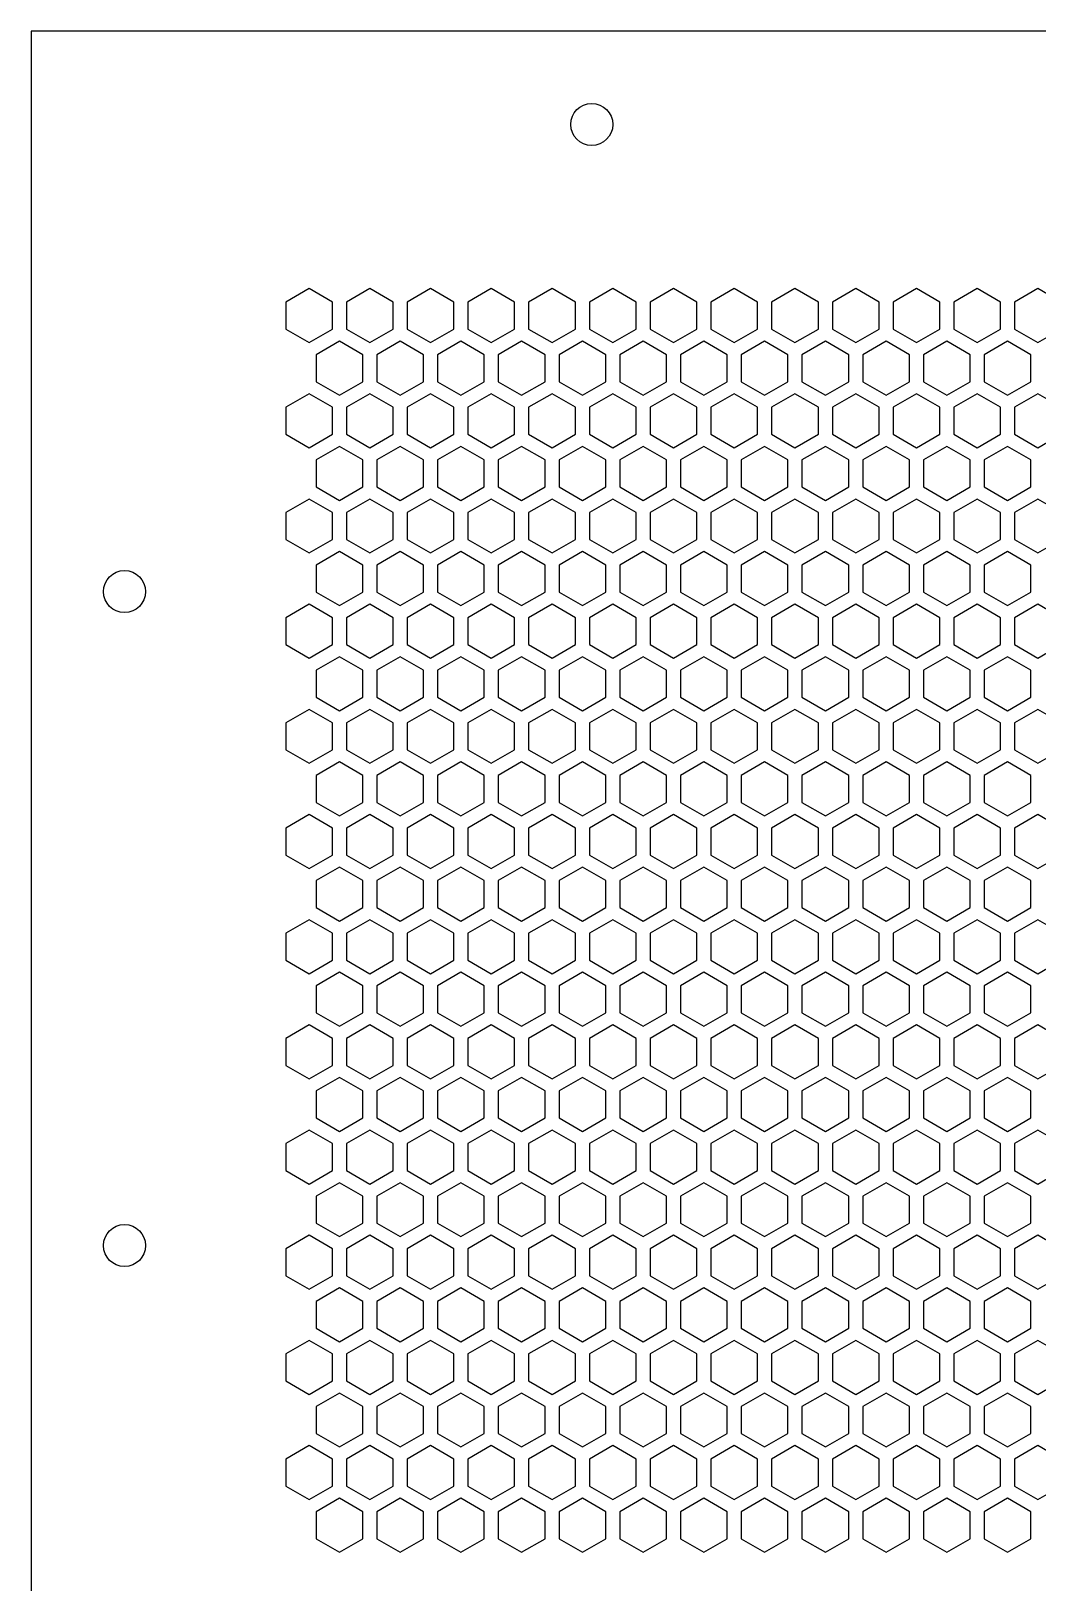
# Model space of a CAD drawing. Header units: millimetres. Extents: x 0 to 430, y 0 to 500.
# Drawn here: x 0 to 107.8, y 333.9 to 500 of the extents above; entities that cross this region are included whole.
import ezdxf

# ---------------------------------------------------------------- set-up
doc = ezdxf.new("R2010")
doc.units = ezdxf.units.MM
doc.layers.add('CUT', color=1, linetype='CONTINUOUS')

msp = doc.modelspace()

# ---------------------------------------------------------------- linework, layer by layer
at = {"layer": 'CUT'}
for p, q in [((430, 500), (0, 500)), ((0, 500), (0, 0))]:
    msp.add_line(p, q, dxfattribs=at)
for points in [[(32.25, 470.9808), (29.75, 472.4242), (27.25, 470.9808), (27.25, 468.0941), (29.75, 466.6507), (32.25, 468.0941)], [(38.75, 470.9808), (36.25, 472.4242), (33.75, 470.9808), (33.75, 468.0941), (36.25, 466.6507), (38.75, 468.0941)], [(45.25, 470.9808), (42.75, 472.4242), (40.25, 470.9808), (40.25, 468.0941), (42.75, 466.6507), (45.25, 468.0941)], [(51.75, 470.9808), (49.25, 472.4242), (46.75, 470.9808), (46.75, 468.0941), (49.25, 466.6507), (51.75, 468.0941)], [(58.25, 470.9808), (55.75, 472.4242), (53.25, 470.9808), (53.25, 468.0941), (55.75, 466.6507), (58.25, 468.0941)], [(64.75, 470.9808), (62.25, 472.4242), (59.75, 470.9808), (59.75, 468.0941), (62.25, 466.6507), (64.75, 468.0941)], [(71.25, 470.9808), (68.75, 472.4242), (66.25, 470.9808), (66.25, 468.0941), (68.75, 466.6507), (71.25, 468.0941)], [(77.75, 470.9808), (75.25, 472.4242), (72.75, 470.9808), (72.75, 468.0941), (75.25, 466.6507), (77.75, 468.0941)], [(84.25, 470.9808), (81.75, 472.4242), (79.25, 470.9808), (79.25, 468.0941), (81.75, 466.6507), (84.25, 468.0941)], [(90.75, 470.9808), (88.25, 472.4242), (85.75, 470.9808), (85.75, 468.0941), (88.25, 466.6507), (90.75, 468.0941)], [(97.25, 470.9808), (94.75, 472.4242), (92.25, 470.9808), (92.25, 468.0941), (94.75, 466.6507), (97.25, 468.0941)], [(103.75, 470.9808), (101.25, 472.4242), (98.75, 470.9808), (98.75, 468.0941), (101.25, 466.6507), (103.75, 468.0941)], [(110.25, 470.9808), (107.75, 472.4242), (105.25, 470.9808), (105.25, 468.0941), (107.75, 466.6507), (110.25, 468.0941)], [(35.5, 465.3517), (33, 466.795), (30.5, 465.3517), (30.5, 462.4649), (33, 461.0215), (35.5, 462.4649)], [(42, 465.3517), (39.5, 466.795), (37, 465.3517), (37, 462.4649), (39.5, 461.0215), (42, 462.4649)], [(48.5, 465.3517), (46, 466.795), (43.5, 465.3517), (43.5, 462.4649), (46, 461.0215), (48.5, 462.4649)], [(55, 465.3517), (52.5, 466.795), (50, 465.3517), (50, 462.4649), (52.5, 461.0215), (55, 462.4649)], [(61.5, 465.3517), (59, 466.795), (56.5, 465.3517), (56.5, 462.4649), (59, 461.0215), (61.5, 462.4649)], [(68, 465.3517), (65.5, 466.795), (63, 465.3517), (63, 462.4649), (65.5, 461.0215), (68, 462.4649)], [(74.5, 465.3517), (72, 466.795), (69.5, 465.3517), (69.5, 462.4649), (72, 461.0215), (74.5, 462.4649)], [(81, 465.3517), (78.5, 466.795), (76, 465.3517), (76, 462.4649), (78.5, 461.0215), (81, 462.4649)], [(87.5, 465.3517), (85, 466.795), (82.5, 465.3517), (82.5, 462.4649), (85, 461.0215), (87.5, 462.4649)], [(94, 465.3517), (91.5, 466.795), (89, 465.3517), (89, 462.4649), (91.5, 461.0215), (94, 462.4649)], [(100.5, 465.3517), (98, 466.795), (95.5, 465.3517), (95.5, 462.4649), (98, 461.0215), (100.5, 462.4649)], [(107, 465.3517), (104.5, 466.795), (102, 465.3517), (102, 462.4649), (104.5, 461.0215), (107, 462.4649)], [(32.25, 459.7225), (29.75, 461.1659), (27.25, 459.7225), (27.25, 456.8357), (29.75, 455.3924), (32.25, 456.8357)], [(38.75, 459.7225), (36.25, 461.1659), (33.75, 459.7225), (33.75, 456.8357), (36.25, 455.3924), (38.75, 456.8357)], [(45.25, 459.7225), (42.75, 461.1659), (40.25, 459.7225), (40.25, 456.8357), (42.75, 455.3924), (45.25, 456.8357)], [(51.75, 459.7225), (49.25, 461.1659), (46.75, 459.7225), (46.75, 456.8357), (49.25, 455.3924), (51.75, 456.8357)], [(58.25, 459.7225), (55.75, 461.1659), (53.25, 459.7225), (53.25, 456.8357), (55.75, 455.3924), (58.25, 456.8357)], [(64.75, 459.7225), (62.25, 461.1659), (59.75, 459.7225), (59.75, 456.8357), (62.25, 455.3924), (64.75, 456.8357)], [(71.25, 459.7225), (68.75, 461.1659), (66.25, 459.7225), (66.25, 456.8357), (68.75, 455.3924), (71.25, 456.8357)], [(77.75, 459.7225), (75.25, 461.1659), (72.75, 459.7225), (72.75, 456.8357), (75.25, 455.3924), (77.75, 456.8357)], [(84.25, 459.7225), (81.75, 461.1659), (79.25, 459.7225), (79.25, 456.8357), (81.75, 455.3924), (84.25, 456.8357)], [(90.75, 459.7225), (88.25, 461.1659), (85.75, 459.7225), (85.75, 456.8357), (88.25, 455.3924), (90.75, 456.8357)], [(97.25, 459.7225), (94.75, 461.1659), (92.25, 459.7225), (92.25, 456.8357), (94.75, 455.3924), (97.25, 456.8357)], [(103.75, 459.7225), (101.25, 461.1659), (98.75, 459.7225), (98.75, 456.8357), (101.25, 455.3924), (103.75, 456.8357)], [(110.25, 459.7225), (107.75, 461.1659), (105.25, 459.7225), (105.25, 456.8357), (107.75, 455.3924), (110.25, 456.8357)], [(35.5, 454.0933), (33, 455.5367), (30.5, 454.0933), (30.5, 451.2066), (33, 449.7632), (35.5, 451.2066)], [(42, 454.0933), (39.5, 455.5367), (37, 454.0933), (37, 451.2066), (39.5, 449.7632), (42, 451.2066)], [(48.5, 454.0933), (46, 455.5367), (43.5, 454.0933), (43.5, 451.2066), (46, 449.7632), (48.5, 451.2066)], [(55, 454.0933), (52.5, 455.5367), (50, 454.0933), (50, 451.2066), (52.5, 449.7632), (55, 451.2066)], [(61.5, 454.0933), (59, 455.5367), (56.5, 454.0933), (56.5, 451.2066), (59, 449.7632), (61.5, 451.2066)], [(68, 454.0933), (65.5, 455.5367), (63, 454.0933), (63, 451.2066), (65.5, 449.7632), (68, 451.2066)], [(74.5, 454.0933), (72, 455.5367), (69.5, 454.0933), (69.5, 451.2066), (72, 449.7632), (74.5, 451.2066)], [(81, 454.0933), (78.5, 455.5367), (76, 454.0933), (76, 451.2066), (78.5, 449.7632), (81, 451.2066)], [(87.5, 454.0933), (85, 455.5367), (82.5, 454.0933), (82.5, 451.2066), (85, 449.7632), (87.5, 451.2066)], [(94, 454.0933), (91.5, 455.5367), (89, 454.0933), (89, 451.2066), (91.5, 449.7632), (94, 451.2066)], [(100.5, 454.0933), (98, 455.5367), (95.5, 454.0933), (95.5, 451.2066), (98, 449.7632), (100.5, 451.2066)], [(107, 454.0933), (104.5, 455.5367), (102, 454.0933), (102, 451.2066), (104.5, 449.7632), (107, 451.2066)], [(32.25, 448.4642), (29.75, 449.9075), (27.25, 448.4642), (27.25, 445.5774), (29.75, 444.134), (32.25, 445.5774)], [(38.75, 448.4642), (36.25, 449.9075), (33.75, 448.4642), (33.75, 445.5774), (36.25, 444.134), (38.75, 445.5774)], [(45.25, 448.4642), (42.75, 449.9075), (40.25, 448.4642), (40.25, 445.5774), (42.75, 444.134), (45.25, 445.5774)], [(51.75, 448.4642), (49.25, 449.9075), (46.75, 448.4642), (46.75, 445.5774), (49.25, 444.134), (51.75, 445.5774)], [(58.25, 448.4642), (55.75, 449.9075), (53.25, 448.4642), (53.25, 445.5774), (55.75, 444.134), (58.25, 445.5774)], [(64.75, 448.4642), (62.25, 449.9075), (59.75, 448.4642), (59.75, 445.5774), (62.25, 444.134), (64.75, 445.5774)], [(71.25, 448.4642), (68.75, 449.9075), (66.25, 448.4642), (66.25, 445.5774), (68.75, 444.134), (71.25, 445.5774)], [(77.75, 448.4642), (75.25, 449.9075), (72.75, 448.4642), (72.75, 445.5774), (75.25, 444.134), (77.75, 445.5774)], [(84.25, 448.4642), (81.75, 449.9075), (79.25, 448.4642), (79.25, 445.5774), (81.75, 444.134), (84.25, 445.5774)], [(90.75, 448.4642), (88.25, 449.9075), (85.75, 448.4642), (85.75, 445.5774), (88.25, 444.134), (90.75, 445.5774)], [(97.25, 448.4642), (94.75, 449.9075), (92.25, 448.4642), (92.25, 445.5774), (94.75, 444.134), (97.25, 445.5774)], [(103.75, 448.4642), (101.25, 449.9075), (98.75, 448.4642), (98.75, 445.5774), (101.25, 444.134), (103.75, 445.5774)], [(110.25, 448.4642), (107.75, 449.9075), (105.25, 448.4642), (105.25, 445.5774), (107.75, 444.134), (110.25, 445.5774)], [(35.5, 442.835), (33, 444.2784), (30.5, 442.835), (30.5, 439.9482), (33, 438.5049), (35.5, 439.9482)], [(42, 442.835), (39.5, 444.2784), (37, 442.835), (37, 439.9482), (39.5, 438.5049), (42, 439.9482)], [(48.5, 442.835), (46, 444.2784), (43.5, 442.835), (43.5, 439.9482), (46, 438.5049), (48.5, 439.9482)], [(55, 442.835), (52.5, 444.2784), (50, 442.835), (50, 439.9482), (52.5, 438.5049), (55, 439.9482)], [(61.5, 442.835), (59, 444.2784), (56.5, 442.835), (56.5, 439.9482), (59, 438.5049), (61.5, 439.9482)], [(68, 442.835), (65.5, 444.2784), (63, 442.835), (63, 439.9482), (65.5, 438.5049), (68, 439.9482)], [(74.5, 442.835), (72, 444.2784), (69.5, 442.835), (69.5, 439.9482), (72, 438.5049), (74.5, 439.9482)], [(81, 442.835), (78.5, 444.2784), (76, 442.835), (76, 439.9482), (78.5, 438.5049), (81, 439.9482)], [(87.5, 442.835), (85, 444.2784), (82.5, 442.835), (82.5, 439.9482), (85, 438.5049), (87.5, 439.9482)], [(94, 442.835), (91.5, 444.2784), (89, 442.835), (89, 439.9482), (91.5, 438.5049), (94, 439.9482)], [(100.5, 442.835), (98, 444.2784), (95.5, 442.835), (95.5, 439.9482), (98, 438.5049), (100.5, 439.9482)], [(107, 442.835), (104.5, 444.2784), (102, 442.835), (102, 439.9482), (104.5, 438.5049), (107, 439.9482)], [(32.25, 437.2058), (29.75, 438.6492), (27.25, 437.2058), (27.25, 434.3191), (29.75, 432.8757), (32.25, 434.3191)], [(38.75, 437.2058), (36.25, 438.6492), (33.75, 437.2058), (33.75, 434.3191), (36.25, 432.8757), (38.75, 434.3191)], [(45.25, 437.2058), (42.75, 438.6492), (40.25, 437.2058), (40.25, 434.3191), (42.75, 432.8757), (45.25, 434.3191)], [(51.75, 437.2058), (49.25, 438.6492), (46.75, 437.2058), (46.75, 434.3191), (49.25, 432.8757), (51.75, 434.3191)], [(58.25, 437.2058), (55.75, 438.6492), (53.25, 437.2058), (53.25, 434.3191), (55.75, 432.8757), (58.25, 434.3191)], [(64.75, 437.2058), (62.25, 438.6492), (59.75, 437.2058), (59.75, 434.3191), (62.25, 432.8757), (64.75, 434.3191)], [(71.25, 437.2058), (68.75, 438.6492), (66.25, 437.2058), (66.25, 434.3191), (68.75, 432.8757), (71.25, 434.3191)], [(77.75, 437.2058), (75.25, 438.6492), (72.75, 437.2058), (72.75, 434.3191), (75.25, 432.8757), (77.75, 434.3191)], [(84.25, 437.2058), (81.75, 438.6492), (79.25, 437.2058), (79.25, 434.3191), (81.75, 432.8757), (84.25, 434.3191)], [(90.75, 437.2058), (88.25, 438.6492), (85.75, 437.2058), (85.75, 434.3191), (88.25, 432.8757), (90.75, 434.3191)], [(97.25, 437.2058), (94.75, 438.6492), (92.25, 437.2058), (92.25, 434.3191), (94.75, 432.8757), (97.25, 434.3191)], [(103.75, 437.2058), (101.25, 438.6492), (98.75, 437.2058), (98.75, 434.3191), (101.25, 432.8757), (103.75, 434.3191)], [(110.25, 437.2058), (107.75, 438.6492), (105.25, 437.2058), (105.25, 434.3191), (107.75, 432.8757), (110.25, 434.3191)], [(35.5, 431.5767), (33, 433.02), (30.5, 431.5767), (30.5, 428.6899), (33, 427.2465), (35.5, 428.6899)], [(42, 431.5767), (39.5, 433.02), (37, 431.5767), (37, 428.6899), (39.5, 427.2465), (42, 428.6899)], [(48.5, 431.5767), (46, 433.02), (43.5, 431.5767), (43.5, 428.6899), (46, 427.2465), (48.5, 428.6899)], [(55, 431.5767), (52.5, 433.02), (50, 431.5767), (50, 428.6899), (52.5, 427.2465), (55, 428.6899)], [(61.5, 431.5767), (59, 433.02), (56.5, 431.5767), (56.5, 428.6899), (59, 427.2465), (61.5, 428.6899)], [(68, 431.5767), (65.5, 433.02), (63, 431.5767), (63, 428.6899), (65.5, 427.2465), (68, 428.6899)], [(74.5, 431.5767), (72, 433.02), (69.5, 431.5767), (69.5, 428.6899), (72, 427.2465), (74.5, 428.6899)], [(81, 431.5767), (78.5, 433.02), (76, 431.5767), (76, 428.6899), (78.5, 427.2465), (81, 428.6899)], [(87.5, 431.5767), (85, 433.02), (82.5, 431.5767), (82.5, 428.6899), (85, 427.2465), (87.5, 428.6899)], [(94, 431.5767), (91.5, 433.02), (89, 431.5767), (89, 428.6899), (91.5, 427.2465), (94, 428.6899)], [(100.5, 431.5767), (98, 433.02), (95.5, 431.5767), (95.5, 428.6899), (98, 427.2465), (100.5, 428.6899)], [(107, 431.5767), (104.5, 433.02), (102, 431.5767), (102, 428.6899), (104.5, 427.2465), (107, 428.6899)], [(32.25, 425.9475), (29.75, 427.3909), (27.25, 425.9475), (27.25, 423.0607), (29.75, 421.6174), (32.25, 423.0607)], [(38.75, 425.9475), (36.25, 427.3909), (33.75, 425.9475), (33.75, 423.0607), (36.25, 421.6174), (38.75, 423.0607)], [(45.25, 425.9475), (42.75, 427.3909), (40.25, 425.9475), (40.25, 423.0607), (42.75, 421.6174), (45.25, 423.0607)], [(51.75, 425.9475), (49.25, 427.3909), (46.75, 425.9475), (46.75, 423.0607), (49.25, 421.6174), (51.75, 423.0607)], [(58.25, 425.9475), (55.75, 427.3909), (53.25, 425.9475), (53.25, 423.0607), (55.75, 421.6174), (58.25, 423.0607)], [(64.75, 425.9475), (62.25, 427.3909), (59.75, 425.9475), (59.75, 423.0607), (62.25, 421.6174), (64.75, 423.0607)], [(71.25, 425.9475), (68.75, 427.3909), (66.25, 425.9475), (66.25, 423.0607), (68.75, 421.6174), (71.25, 423.0607)], [(77.75, 425.9475), (75.25, 427.3909), (72.75, 425.9475), (72.75, 423.0607), (75.25, 421.6174), (77.75, 423.0607)], [(84.25, 425.9475), (81.75, 427.3909), (79.25, 425.9475), (79.25, 423.0607), (81.75, 421.6174), (84.25, 423.0607)], [(90.75, 425.9475), (88.25, 427.3909), (85.75, 425.9475), (85.75, 423.0607), (88.25, 421.6174), (90.75, 423.0607)], [(97.25, 425.9475), (94.75, 427.3909), (92.25, 425.9475), (92.25, 423.0607), (94.75, 421.6174), (97.25, 423.0607)], [(103.75, 425.9475), (101.25, 427.3909), (98.75, 425.9475), (98.75, 423.0607), (101.25, 421.6174), (103.75, 423.0607)], [(110.25, 425.9475), (107.75, 427.3909), (105.25, 425.9475), (105.25, 423.0607), (107.75, 421.6174), (110.25, 423.0607)], [(35.5, 420.3183), (33, 421.7617), (30.5, 420.3183), (30.5, 417.4316), (33, 415.9882), (35.5, 417.4316)], [(42, 420.3183), (39.5, 421.7617), (37, 420.3183), (37, 417.4316), (39.5, 415.9882), (42, 417.4316)], [(48.5, 420.3183), (46, 421.7617), (43.5, 420.3183), (43.5, 417.4316), (46, 415.9882), (48.5, 417.4316)], [(55, 420.3183), (52.5, 421.7617), (50, 420.3183), (50, 417.4316), (52.5, 415.9882), (55, 417.4316)], [(61.5, 420.3183), (59, 421.7617), (56.5, 420.3183), (56.5, 417.4316), (59, 415.9882), (61.5, 417.4316)], [(68, 420.3183), (65.5, 421.7617), (63, 420.3183), (63, 417.4316), (65.5, 415.9882), (68, 417.4316)], [(74.5, 420.3183), (72, 421.7617), (69.5, 420.3183), (69.5, 417.4316), (72, 415.9882), (74.5, 417.4316)], [(81, 420.3183), (78.5, 421.7617), (76, 420.3183), (76, 417.4316), (78.5, 415.9882), (81, 417.4316)], [(87.5, 420.3183), (85, 421.7617), (82.5, 420.3183), (82.5, 417.4316), (85, 415.9882), (87.5, 417.4316)], [(94, 420.3183), (91.5, 421.7617), (89, 420.3183), (89, 417.4316), (91.5, 415.9882), (94, 417.4316)], [(100.5, 420.3183), (98, 421.7617), (95.5, 420.3183), (95.5, 417.4316), (98, 415.9882), (100.5, 417.4316)], [(107, 420.3183), (104.5, 421.7617), (102, 420.3183), (102, 417.4316), (104.5, 415.9882), (107, 417.4316)], [(32.25, 414.6892), (29.75, 416.1325), (27.25, 414.6892), (27.25, 411.8024), (29.75, 410.359), (32.25, 411.8024)], [(38.75, 414.6892), (36.25, 416.1325), (33.75, 414.6892), (33.75, 411.8024), (36.25, 410.359), (38.75, 411.8024)], [(45.25, 414.6892), (42.75, 416.1325), (40.25, 414.6892), (40.25, 411.8024), (42.75, 410.359), (45.25, 411.8024)], [(51.75, 414.6892), (49.25, 416.1325), (46.75, 414.6892), (46.75, 411.8024), (49.25, 410.359), (51.75, 411.8024)], [(58.25, 414.6892), (55.75, 416.1325), (53.25, 414.6892), (53.25, 411.8024), (55.75, 410.359), (58.25, 411.8024)], [(64.75, 414.6892), (62.25, 416.1325), (59.75, 414.6892), (59.75, 411.8024), (62.25, 410.359), (64.75, 411.8024)], [(71.25, 414.6892), (68.75, 416.1325), (66.25, 414.6892), (66.25, 411.8024), (68.75, 410.359), (71.25, 411.8024)], [(77.75, 414.6892), (75.25, 416.1325), (72.75, 414.6892), (72.75, 411.8024), (75.25, 410.359), (77.75, 411.8024)], [(84.25, 414.6892), (81.75, 416.1325), (79.25, 414.6892), (79.25, 411.8024), (81.75, 410.359), (84.25, 411.8024)], [(90.75, 414.6892), (88.25, 416.1325), (85.75, 414.6892), (85.75, 411.8024), (88.25, 410.359), (90.75, 411.8024)], [(97.25, 414.6892), (94.75, 416.1325), (92.25, 414.6892), (92.25, 411.8024), (94.75, 410.359), (97.25, 411.8024)], [(103.75, 414.6892), (101.25, 416.1325), (98.75, 414.6892), (98.75, 411.8024), (101.25, 410.359), (103.75, 411.8024)], [(110.25, 414.6892), (107.75, 416.1325), (105.25, 414.6892), (105.25, 411.8024), (107.75, 410.359), (110.25, 411.8024)], [(35.5, 409.06), (33, 410.5034), (30.5, 409.06), (30.5, 406.1732), (33, 404.7299), (35.5, 406.1732)], [(42, 409.06), (39.5, 410.5034), (37, 409.06), (37, 406.1732), (39.5, 404.7299), (42, 406.1732)], [(48.5, 409.06), (46, 410.5034), (43.5, 409.06), (43.5, 406.1732), (46, 404.7299), (48.5, 406.1732)], [(55, 409.06), (52.5, 410.5034), (50, 409.06), (50, 406.1732), (52.5, 404.7299), (55, 406.1732)], [(61.5, 409.06), (59, 410.5034), (56.5, 409.06), (56.5, 406.1732), (59, 404.7299), (61.5, 406.1732)], [(68, 409.06), (65.5, 410.5034), (63, 409.06), (63, 406.1732), (65.5, 404.7299), (68, 406.1732)], [(74.5, 409.06), (72, 410.5034), (69.5, 409.06), (69.5, 406.1732), (72, 404.7299), (74.5, 406.1732)], [(81, 409.06), (78.5, 410.5034), (76, 409.06), (76, 406.1732), (78.5, 404.7299), (81, 406.1732)], [(87.5, 409.06), (85, 410.5034), (82.5, 409.06), (82.5, 406.1732), (85, 404.7299), (87.5, 406.1732)], [(94, 409.06), (91.5, 410.5034), (89, 409.06), (89, 406.1732), (91.5, 404.7299), (94, 406.1732)], [(100.5, 409.06), (98, 410.5034), (95.5, 409.06), (95.5, 406.1732), (98, 404.7299), (100.5, 406.1732)], [(107, 409.06), (104.5, 410.5034), (102, 409.06), (102, 406.1732), (104.5, 404.7299), (107, 406.1732)], [(32.25, 403.4308), (29.75, 404.8742), (27.25, 403.4308), (27.25, 400.5441), (29.75, 399.1007), (32.25, 400.5441)], [(38.75, 403.4308), (36.25, 404.8742), (33.75, 403.4308), (33.75, 400.5441), (36.25, 399.1007), (38.75, 400.5441)], [(45.25, 403.4308), (42.75, 404.8742), (40.25, 403.4308), (40.25, 400.5441), (42.75, 399.1007), (45.25, 400.5441)], [(51.75, 403.4308), (49.25, 404.8742), (46.75, 403.4308), (46.75, 400.5441), (49.25, 399.1007), (51.75, 400.5441)], [(58.25, 403.4308), (55.75, 404.8742), (53.25, 403.4308), (53.25, 400.5441), (55.75, 399.1007), (58.25, 400.5441)], [(64.75, 403.4308), (62.25, 404.8742), (59.75, 403.4308), (59.75, 400.5441), (62.25, 399.1007), (64.75, 400.5441)], [(71.25, 403.4308), (68.75, 404.8742), (66.25, 403.4308), (66.25, 400.5441), (68.75, 399.1007), (71.25, 400.5441)], [(77.75, 403.4308), (75.25, 404.8742), (72.75, 403.4308), (72.75, 400.5441), (75.25, 399.1007), (77.75, 400.5441)], [(84.25, 403.4308), (81.75, 404.8742), (79.25, 403.4308), (79.25, 400.5441), (81.75, 399.1007), (84.25, 400.5441)], [(90.75, 403.4308), (88.25, 404.8742), (85.75, 403.4308), (85.75, 400.5441), (88.25, 399.1007), (90.75, 400.5441)], [(97.25, 403.4308), (94.75, 404.8742), (92.25, 403.4308), (92.25, 400.5441), (94.75, 399.1007), (97.25, 400.5441)], [(103.75, 403.4308), (101.25, 404.8742), (98.75, 403.4308), (98.75, 400.5441), (101.25, 399.1007), (103.75, 400.5441)], [(110.25, 403.4308), (107.75, 404.8742), (105.25, 403.4308), (105.25, 400.5441), (107.75, 399.1007), (110.25, 400.5441)], [(35.5, 397.8017), (33, 399.245), (30.5, 397.8017), (30.5, 394.9149), (33, 393.4715), (35.5, 394.9149)], [(42, 397.8017), (39.5, 399.245), (37, 397.8017), (37, 394.9149), (39.5, 393.4715), (42, 394.9149)], [(48.5, 397.8017), (46, 399.245), (43.5, 397.8017), (43.5, 394.9149), (46, 393.4715), (48.5, 394.9149)], [(55, 397.8017), (52.5, 399.245), (50, 397.8017), (50, 394.9149), (52.5, 393.4715), (55, 394.9149)], [(61.5, 397.8017), (59, 399.245), (56.5, 397.8017), (56.5, 394.9149), (59, 393.4715), (61.5, 394.9149)], [(68, 397.8017), (65.5, 399.245), (63, 397.8017), (63, 394.9149), (65.5, 393.4715), (68, 394.9149)], [(74.5, 397.8017), (72, 399.245), (69.5, 397.8017), (69.5, 394.9149), (72, 393.4715), (74.5, 394.9149)], [(81, 397.8017), (78.5, 399.245), (76, 397.8017), (76, 394.9149), (78.5, 393.4715), (81, 394.9149)], [(87.5, 397.8017), (85, 399.245), (82.5, 397.8017), (82.5, 394.9149), (85, 393.4715), (87.5, 394.9149)], [(94, 397.8017), (91.5, 399.245), (89, 397.8017), (89, 394.9149), (91.5, 393.4715), (94, 394.9149)], [(100.5, 397.8017), (98, 399.245), (95.5, 397.8017), (95.5, 394.9149), (98, 393.4715), (100.5, 394.9149)], [(107, 397.8017), (104.5, 399.245), (102, 397.8017), (102, 394.9149), (104.5, 393.4715), (107, 394.9149)], [(32.25, 392.1725), (29.75, 393.6159), (27.25, 392.1725), (27.25, 389.2858), (29.75, 387.8424), (32.25, 389.2858)], [(38.75, 392.1725), (36.25, 393.6159), (33.75, 392.1725), (33.75, 389.2858), (36.25, 387.8424), (38.75, 389.2858)], [(45.25, 392.1725), (42.75, 393.6159), (40.25, 392.1725), (40.25, 389.2858), (42.75, 387.8424), (45.25, 389.2858)], [(51.75, 392.1725), (49.25, 393.6159), (46.75, 392.1725), (46.75, 389.2858), (49.25, 387.8424), (51.75, 389.2858)], [(58.25, 392.1725), (55.75, 393.6159), (53.25, 392.1725), (53.25, 389.2858), (55.75, 387.8424), (58.25, 389.2858)], [(64.75, 392.1725), (62.25, 393.6159), (59.75, 392.1725), (59.75, 389.2858), (62.25, 387.8424), (64.75, 389.2858)], [(71.25, 392.1725), (68.75, 393.6159), (66.25, 392.1725), (66.25, 389.2858), (68.75, 387.8424), (71.25, 389.2858)], [(77.75, 392.1725), (75.25, 393.6159), (72.75, 392.1725), (72.75, 389.2858), (75.25, 387.8424), (77.75, 389.2858)], [(84.25, 392.1725), (81.75, 393.6159), (79.25, 392.1725), (79.25, 389.2858), (81.75, 387.8424), (84.25, 389.2858)], [(90.75, 392.1725), (88.25, 393.6159), (85.75, 392.1725), (85.75, 389.2858), (88.25, 387.8424), (90.75, 389.2858)], [(97.25, 392.1725), (94.75, 393.6159), (92.25, 392.1725), (92.25, 389.2858), (94.75, 387.8424), (97.25, 389.2858)], [(103.75, 392.1725), (101.25, 393.6159), (98.75, 392.1725), (98.75, 389.2858), (101.25, 387.8424), (103.75, 389.2858)], [(110.25, 392.1725), (107.75, 393.6159), (105.25, 392.1725), (105.25, 389.2858), (107.75, 387.8424), (110.25, 389.2858)], [(35.5, 386.5433), (33, 387.9867), (30.5, 386.5433), (30.5, 383.6566), (33, 382.2132), (35.5, 383.6566)], [(42, 386.5433), (39.5, 387.9867), (37, 386.5433), (37, 383.6566), (39.5, 382.2132), (42, 383.6566)], [(48.5, 386.5433), (46, 387.9867), (43.5, 386.5433), (43.5, 383.6566), (46, 382.2132), (48.5, 383.6566)], [(55, 386.5433), (52.5, 387.9867), (50, 386.5433), (50, 383.6566), (52.5, 382.2132), (55, 383.6566)], [(61.5, 386.5433), (59, 387.9867), (56.5, 386.5433), (56.5, 383.6566), (59, 382.2132), (61.5, 383.6566)], [(68, 386.5433), (65.5, 387.9867), (63, 386.5433), (63, 383.6566), (65.5, 382.2132), (68, 383.6566)], [(74.5, 386.5433), (72, 387.9867), (69.5, 386.5433), (69.5, 383.6566), (72, 382.2132), (74.5, 383.6566)], [(81, 386.5433), (78.5, 387.9867), (76, 386.5433), (76, 383.6566), (78.5, 382.2132), (81, 383.6566)], [(87.5, 386.5433), (85, 387.9867), (82.5, 386.5433), (82.5, 383.6566), (85, 382.2132), (87.5, 383.6566)], [(94, 386.5433), (91.5, 387.9867), (89, 386.5433), (89, 383.6566), (91.5, 382.2132), (94, 383.6566)], [(100.5, 386.5433), (98, 387.9867), (95.5, 386.5433), (95.5, 383.6566), (98, 382.2132), (100.5, 383.6566)], [(107, 386.5433), (104.5, 387.9867), (102, 386.5433), (102, 383.6566), (104.5, 382.2132), (107, 383.6566)], [(32.25, 380.9142), (29.75, 382.3575), (27.25, 380.9142), (27.25, 378.0274), (29.75, 376.584), (32.25, 378.0274)], [(38.75, 380.9142), (36.25, 382.3575), (33.75, 380.9142), (33.75, 378.0274), (36.25, 376.584), (38.75, 378.0274)], [(45.25, 380.9142), (42.75, 382.3575), (40.25, 380.9142), (40.25, 378.0274), (42.75, 376.584), (45.25, 378.0274)], [(51.75, 380.9142), (49.25, 382.3575), (46.75, 380.9142), (46.75, 378.0274), (49.25, 376.584), (51.75, 378.0274)], [(58.25, 380.9142), (55.75, 382.3575), (53.25, 380.9142), (53.25, 378.0274), (55.75, 376.584), (58.25, 378.0274)], [(64.75, 380.9142), (62.25, 382.3575), (59.75, 380.9142), (59.75, 378.0274), (62.25, 376.584), (64.75, 378.0274)], [(71.25, 380.9142), (68.75, 382.3575), (66.25, 380.9142), (66.25, 378.0274), (68.75, 376.584), (71.25, 378.0274)], [(77.75, 380.9142), (75.25, 382.3575), (72.75, 380.9142), (72.75, 378.0274), (75.25, 376.584), (77.75, 378.0274)], [(84.25, 380.9142), (81.75, 382.3575), (79.25, 380.9142), (79.25, 378.0274), (81.75, 376.584), (84.25, 378.0274)], [(90.75, 380.9142), (88.25, 382.3575), (85.75, 380.9142), (85.75, 378.0274), (88.25, 376.584), (90.75, 378.0274)], [(97.25, 380.9142), (94.75, 382.3575), (92.25, 380.9142), (92.25, 378.0274), (94.75, 376.584), (97.25, 378.0274)], [(103.75, 380.9142), (101.25, 382.3575), (98.75, 380.9142), (98.75, 378.0274), (101.25, 376.584), (103.75, 378.0274)], [(110.25, 380.9142), (107.75, 382.3575), (105.25, 380.9142), (105.25, 378.0274), (107.75, 376.584), (110.25, 378.0274)], [(35.5, 375.285), (33, 376.7284), (30.5, 375.285), (30.5, 372.3983), (33, 370.9549), (35.5, 372.3983)], [(42, 375.285), (39.5, 376.7284), (37, 375.285), (37, 372.3983), (39.5, 370.9549), (42, 372.3983)], [(48.5, 375.285), (46, 376.7284), (43.5, 375.285), (43.5, 372.3983), (46, 370.9549), (48.5, 372.3983)], [(55, 375.285), (52.5, 376.7284), (50, 375.285), (50, 372.3983), (52.5, 370.9549), (55, 372.3983)], [(61.5, 375.285), (59, 376.7284), (56.5, 375.285), (56.5, 372.3983), (59, 370.9549), (61.5, 372.3983)], [(68, 375.285), (65.5, 376.7284), (63, 375.285), (63, 372.3983), (65.5, 370.9549), (68, 372.3983)], [(74.5, 375.285), (72, 376.7284), (69.5, 375.285), (69.5, 372.3983), (72, 370.9549), (74.5, 372.3983)], [(81, 375.285), (78.5, 376.7284), (76, 375.285), (76, 372.3983), (78.5, 370.9549), (81, 372.3983)], [(87.5, 375.285), (85, 376.7284), (82.5, 375.285), (82.5, 372.3983), (85, 370.9549), (87.5, 372.3983)], [(94, 375.285), (91.5, 376.7284), (89, 375.285), (89, 372.3983), (91.5, 370.9549), (94, 372.3983)], [(100.5, 375.285), (98, 376.7284), (95.5, 375.285), (95.5, 372.3983), (98, 370.9549), (100.5, 372.3983)], [(107, 375.285), (104.5, 376.7284), (102, 375.285), (102, 372.3983), (104.5, 370.9549), (107, 372.3983)], [(32.25, 369.6558), (29.75, 371.0992), (27.25, 369.6558), (27.25, 366.7691), (29.75, 365.3257), (32.25, 366.7691)], [(38.75, 369.6558), (36.25, 371.0992), (33.75, 369.6558), (33.75, 366.7691), (36.25, 365.3257), (38.75, 366.7691)], [(45.25, 369.6558), (42.75, 371.0992), (40.25, 369.6558), (40.25, 366.7691), (42.75, 365.3257), (45.25, 366.7691)], [(51.75, 369.6558), (49.25, 371.0992), (46.75, 369.6558), (46.75, 366.7691), (49.25, 365.3257), (51.75, 366.7691)], [(58.25, 369.6558), (55.75, 371.0992), (53.25, 369.6558), (53.25, 366.7691), (55.75, 365.3257), (58.25, 366.7691)], [(64.75, 369.6558), (62.25, 371.0992), (59.75, 369.6558), (59.75, 366.7691), (62.25, 365.3257), (64.75, 366.7691)], [(71.25, 369.6558), (68.75, 371.0992), (66.25, 369.6558), (66.25, 366.7691), (68.75, 365.3257), (71.25, 366.7691)], [(77.75, 369.6558), (75.25, 371.0992), (72.75, 369.6558), (72.75, 366.7691), (75.25, 365.3257), (77.75, 366.7691)], [(84.25, 369.6558), (81.75, 371.0992), (79.25, 369.6558), (79.25, 366.7691), (81.75, 365.3257), (84.25, 366.7691)], [(90.75, 369.6558), (88.25, 371.0992), (85.75, 369.6558), (85.75, 366.7691), (88.25, 365.3257), (90.75, 366.7691)], [(97.25, 369.6558), (94.75, 371.0992), (92.25, 369.6558), (92.25, 366.7691), (94.75, 365.3257), (97.25, 366.7691)], [(103.75, 369.6558), (101.25, 371.0992), (98.75, 369.6558), (98.75, 366.7691), (101.25, 365.3257), (103.75, 366.7691)], [(110.25, 369.6558), (107.75, 371.0992), (105.25, 369.6558), (105.25, 366.7691), (107.75, 365.3257), (110.25, 366.7691)], [(35.5, 364.0267), (33, 365.4701), (30.5, 364.0267), (30.5, 361.1399), (33, 359.6966), (35.5, 361.1399)], [(42, 364.0267), (39.5, 365.4701), (37, 364.0267), (37, 361.1399), (39.5, 359.6966), (42, 361.1399)], [(48.5, 364.0267), (46, 365.4701), (43.5, 364.0267), (43.5, 361.1399), (46, 359.6966), (48.5, 361.1399)], [(55, 364.0267), (52.5, 365.4701), (50, 364.0267), (50, 361.1399), (52.5, 359.6966), (55, 361.1399)], [(61.5, 364.0267), (59, 365.4701), (56.5, 364.0267), (56.5, 361.1399), (59, 359.6966), (61.5, 361.1399)], [(68, 364.0267), (65.5, 365.4701), (63, 364.0267), (63, 361.1399), (65.5, 359.6966), (68, 361.1399)], [(74.5, 364.0267), (72, 365.4701), (69.5, 364.0267), (69.5, 361.1399), (72, 359.6966), (74.5, 361.1399)], [(81, 364.0267), (78.5, 365.4701), (76, 364.0267), (76, 361.1399), (78.5, 359.6966), (81, 361.1399)], [(87.5, 364.0267), (85, 365.4701), (82.5, 364.0267), (82.5, 361.1399), (85, 359.6966), (87.5, 361.1399)], [(94, 364.0267), (91.5, 365.4701), (89, 364.0267), (89, 361.1399), (91.5, 359.6966), (94, 361.1399)], [(100.5, 364.0267), (98, 365.4701), (95.5, 364.0267), (95.5, 361.1399), (98, 359.6966), (100.5, 361.1399)], [(107, 364.0267), (104.5, 365.4701), (102, 364.0267), (102, 361.1399), (104.5, 359.6966), (107, 361.1399)], [(32.25, 358.3975), (29.75, 359.8409), (27.25, 358.3975), (27.25, 355.5108), (29.75, 354.0674), (32.25, 355.5108)], [(38.75, 358.3975), (36.25, 359.8409), (33.75, 358.3975), (33.75, 355.5108), (36.25, 354.0674), (38.75, 355.5108)], [(45.25, 358.3975), (42.75, 359.8409), (40.25, 358.3975), (40.25, 355.5108), (42.75, 354.0674), (45.25, 355.5108)], [(51.75, 358.3975), (49.25, 359.8409), (46.75, 358.3975), (46.75, 355.5108), (49.25, 354.0674), (51.75, 355.5108)], [(58.25, 358.3975), (55.75, 359.8409), (53.25, 358.3975), (53.25, 355.5108), (55.75, 354.0674), (58.25, 355.5108)], [(64.75, 358.3975), (62.25, 359.8409), (59.75, 358.3975), (59.75, 355.5108), (62.25, 354.0674), (64.75, 355.5108)], [(71.25, 358.3975), (68.75, 359.8409), (66.25, 358.3975), (66.25, 355.5108), (68.75, 354.0674), (71.25, 355.5108)], [(77.75, 358.3975), (75.25, 359.8409), (72.75, 358.3975), (72.75, 355.5108), (75.25, 354.0674), (77.75, 355.5108)], [(84.25, 358.3975), (81.75, 359.8409), (79.25, 358.3975), (79.25, 355.5108), (81.75, 354.0674), (84.25, 355.5108)], [(90.75, 358.3975), (88.25, 359.8409), (85.75, 358.3975), (85.75, 355.5108), (88.25, 354.0674), (90.75, 355.5108)], [(97.25, 358.3975), (94.75, 359.8409), (92.25, 358.3975), (92.25, 355.5108), (94.75, 354.0674), (97.25, 355.5108)], [(103.75, 358.3975), (101.25, 359.8409), (98.75, 358.3975), (98.75, 355.5108), (101.25, 354.0674), (103.75, 355.5108)], [(110.25, 358.3975), (107.75, 359.8409), (105.25, 358.3975), (105.25, 355.5108), (107.75, 354.0674), (110.25, 355.5108)], [(35.5, 352.7683), (33, 354.2117), (30.5, 352.7683), (30.5, 349.8816), (33, 348.4382), (35.5, 349.8816)], [(42, 352.7683), (39.5, 354.2117), (37, 352.7683), (37, 349.8816), (39.5, 348.4382), (42, 349.8816)], [(48.5, 352.7683), (46, 354.2117), (43.5, 352.7683), (43.5, 349.8816), (46, 348.4382), (48.5, 349.8816)], [(55, 352.7683), (52.5, 354.2117), (50, 352.7683), (50, 349.8816), (52.5, 348.4382), (55, 349.8816)], [(61.5, 352.7683), (59, 354.2117), (56.5, 352.7683), (56.5, 349.8816), (59, 348.4382), (61.5, 349.8816)], [(68, 352.7683), (65.5, 354.2117), (63, 352.7683), (63, 349.8816), (65.5, 348.4382), (68, 349.8816)], [(74.5, 352.7683), (72, 354.2117), (69.5, 352.7683), (69.5, 349.8816), (72, 348.4382), (74.5, 349.8816)], [(81, 352.7683), (78.5, 354.2117), (76, 352.7683), (76, 349.8816), (78.5, 348.4382), (81, 349.8816)], [(87.5, 352.7683), (85, 354.2117), (82.5, 352.7683), (82.5, 349.8816), (85, 348.4382), (87.5, 349.8816)], [(94, 352.7683), (91.5, 354.2117), (89, 352.7683), (89, 349.8816), (91.5, 348.4382), (94, 349.8816)], [(100.5, 352.7683), (98, 354.2117), (95.5, 352.7683), (95.5, 349.8816), (98, 348.4382), (100.5, 349.8816)], [(107, 352.7683), (104.5, 354.2117), (102, 352.7683), (102, 349.8816), (104.5, 348.4382), (107, 349.8816)], [(32.25, 347.1392), (29.75, 348.5826), (27.25, 347.1392), (27.25, 344.2524), (29.75, 342.8091), (32.25, 344.2524)], [(38.75, 347.1392), (36.25, 348.5826), (33.75, 347.1392), (33.75, 344.2524), (36.25, 342.8091), (38.75, 344.2524)], [(45.25, 347.1392), (42.75, 348.5826), (40.25, 347.1392), (40.25, 344.2524), (42.75, 342.8091), (45.25, 344.2524)], [(51.75, 347.1392), (49.25, 348.5826), (46.75, 347.1392), (46.75, 344.2524), (49.25, 342.8091), (51.75, 344.2524)], [(58.25, 347.1392), (55.75, 348.5826), (53.25, 347.1392), (53.25, 344.2524), (55.75, 342.8091), (58.25, 344.2524)], [(64.75, 347.1392), (62.25, 348.5826), (59.75, 347.1392), (59.75, 344.2524), (62.25, 342.8091), (64.75, 344.2524)], [(71.25, 347.1392), (68.75, 348.5826), (66.25, 347.1392), (66.25, 344.2524), (68.75, 342.8091), (71.25, 344.2524)], [(77.75, 347.1392), (75.25, 348.5826), (72.75, 347.1392), (72.75, 344.2524), (75.25, 342.8091), (77.75, 344.2524)], [(84.25, 347.1392), (81.75, 348.5826), (79.25, 347.1392), (79.25, 344.2524), (81.75, 342.8091), (84.25, 344.2524)], [(90.75, 347.1392), (88.25, 348.5826), (85.75, 347.1392), (85.75, 344.2524), (88.25, 342.8091), (90.75, 344.2524)], [(97.25, 347.1392), (94.75, 348.5826), (92.25, 347.1392), (92.25, 344.2524), (94.75, 342.8091), (97.25, 344.2524)], [(103.75, 347.1392), (101.25, 348.5826), (98.75, 347.1392), (98.75, 344.2524), (101.25, 342.8091), (103.75, 344.2524)], [(110.25, 347.1392), (107.75, 348.5826), (105.25, 347.1392), (105.25, 344.2524), (107.75, 342.8091), (110.25, 344.2524)], [(35.5, 341.51), (33, 342.9534), (30.5, 341.51), (30.5, 338.6233), (33, 337.1799), (35.5, 338.6233)], [(42, 341.51), (39.5, 342.9534), (37, 341.51), (37, 338.6233), (39.5, 337.1799), (42, 338.6233)], [(48.5, 341.51), (46, 342.9534), (43.5, 341.51), (43.5, 338.6233), (46, 337.1799), (48.5, 338.6233)], [(55, 341.51), (52.5, 342.9534), (50, 341.51), (50, 338.6233), (52.5, 337.1799), (55, 338.6233)], [(61.5, 341.51), (59, 342.9534), (56.5, 341.51), (56.5, 338.6233), (59, 337.1799), (61.5, 338.6233)], [(68, 341.51), (65.5, 342.9534), (63, 341.51), (63, 338.6233), (65.5, 337.1799), (68, 338.6233)], [(74.5, 341.51), (72, 342.9534), (69.5, 341.51), (69.5, 338.6233), (72, 337.1799), (74.5, 338.6233)], [(81, 341.51), (78.5, 342.9534), (76, 341.51), (76, 338.6233), (78.5, 337.1799), (81, 338.6233)], [(87.5, 341.51), (85, 342.9534), (82.5, 341.51), (82.5, 338.6233), (85, 337.1799), (87.5, 338.6233)], [(94, 341.51), (91.5, 342.9534), (89, 341.51), (89, 338.6233), (91.5, 337.1799), (94, 338.6233)], [(100.5, 341.51), (98, 342.9534), (95.5, 341.51), (95.5, 338.6233), (98, 337.1799), (100.5, 338.6233)], [(107, 341.51), (104.5, 342.9534), (102, 341.51), (102, 338.6233), (104.5, 337.1799), (107, 338.6233)]]:
    msp.add_lwpolyline(points, close=True, dxfattribs=at)
for centre in [(60, 490), (10, 440), (10, 370)]:
    msp.add_circle(centre, 2.25, dxfattribs=at)

doc.saveas('drawing.dxf')
